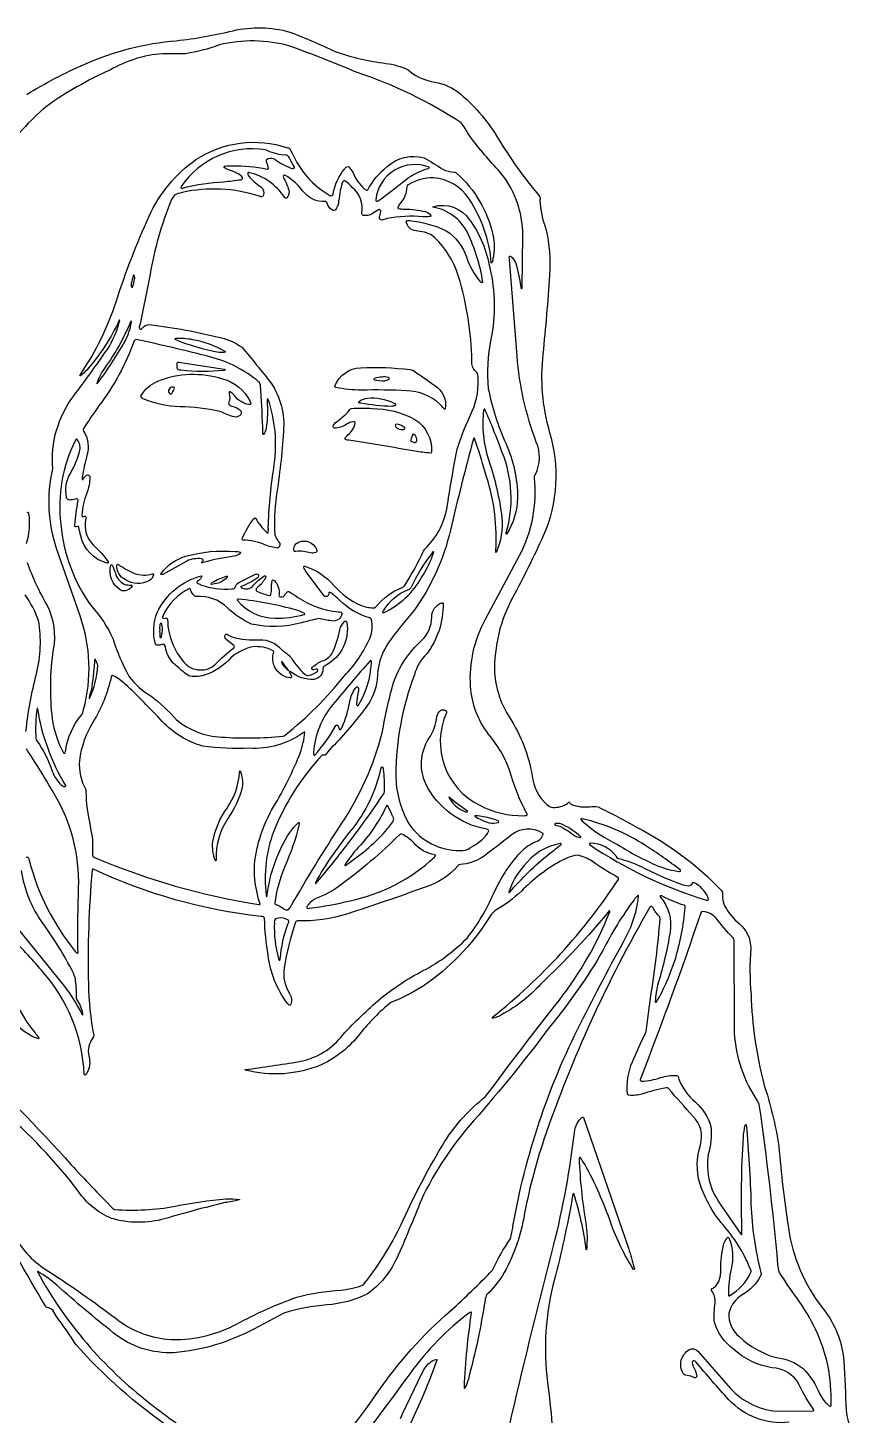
# Model space of a CAD drawing. Header units: metres. Extents: x 0.3 to 9.4, y 0 to 17.
# Drawn here: x 4.82 to 8.26, y 11.23 to 16.96 of the extents above; entities that cross this region are included whole.
import ezdxf

# ---------------------------------------------------------------- set-up
doc = ezdxf.new("R2010")
doc.units = ezdxf.units.M

msp = doc.modelspace()

# ---------------------------------------------------------------- linework, layer by layer
at = {"layer": 'Layer 1', "color": 0}
for points in [[(4.81176, 16.68914, -0.0373), (5.05135, 16.81415, -0.0852), (5.42954, 16.91132, 0.0321), (5.66414, 16.95265, -0.1264), (5.89884, 16.94703, -0.0214), (6.08576, 16.86635, 0.0516), (6.29637, 16.81762, -0.0761), (6.38753, 16.79114, 0.1227), (6.48303, 16.74277, -0.1212), (6.59331, 16.7003, -0.0847), (6.75734, 16.51166, 0.0375), (6.9298, 16.26937, -0.2476), (6.93288, 16.25214, 0.0883), (6.9577, 16.13317, -0.0686), (6.97292, 15.94138, -0.0068), (6.94494, 15.61575, 0.0983), (6.97145, 15.29496, -0.1785), (6.94639, 14.86373, -0.0177), (6.82056, 14.6102, 0.1301), (6.74518, 14.29888, 0.1273), (6.80775, 14.1121, -0.1011), (6.90045, 13.87255, 0.182), (6.96151, 13.75327, 0.1753), (6.98585, 13.74088, 0.141), (7.04621, 13.7571, 0.0471), (7.05207, 13.76369, -0.3618), (7.05288, 13.76378, -0.0988), (7.05477, 13.7619, 0.1123), (7.06291, 13.75386, 0.1218), (7.13913, 13.74407, -0.1065), (7.17284, 13.74312, -0.0166), (7.33531, 13.65881, -0.0813), (7.68325, 13.39808, -0.1309), (7.68703, 13.38891, 0.1274), (7.69752, 13.33166, 0.0911), (7.75705, 13.2599, -0.217), (7.80441, 13.15933, 0.0443), (7.8055, 12.96761, 0.0543), (7.8576, 12.59884, -0.0433), (7.91994, 12.34048, 0.016), (7.95962, 12.0051, 0.1302), (8.1017, 11.66987, -0.1328), (8.1861, 11.47833, -0.0212), (8.19681, 11.27247, 0.1525), (8.2566, 11.10018, 0.0851)], [(4.81357, 14.75384, 0.0477), (4.89561, 14.57663, -0.1593), (4.92118, 14.39455, 0.0684), (4.91698, 14.10735, 0.0926), (4.96385, 13.96735, 0.2272), (4.96735, 13.96515, 0.3164), (4.97026, 13.96723, 0.0687), (4.97272, 13.97849, -0.145), (5.03714, 14.12111, 0.0781), (5.04667, 14.1456, 0.1515), (5.03185, 14.53346), (4.93468, 14.8112, -0.1358), (4.91906, 15.14169), (4.91906, 15.14169, -0.1841), (5.00605, 15.4431, 0.0095), (5.14486, 15.63504, 0.0778), (5.19546, 15.75156, 0.1301), (5.19547, 15.75589, 0.2985), (5.19468, 15.75624, 0.2991), (5.19403, 15.75565, -0.0724), (5.05975, 15.54944, -0.0505), (5.03357, 15.52557, -0.2985), (5.03184, 15.52594, -0.2981), (5.03149, 15.52768, -0.0782), (5.03675, 15.53591, 0.069), (5.1805, 15.83128, -0.0271), (5.31696, 16.18567, -0.1318), (5.5107, 16.41975, -0.2306), (5.88925, 16.46845, -0.1871), (5.90088, 16.46211), (5.90796, 16.44851, 0.1659), (6.0647, 16.27185, 0.2849), (6.07324, 16.27067, 0.285), (6.0781, 16.2778, -0.1265), (6.12438, 16.38076, -0.0518), (6.13507, 16.38999, -0.3308), (6.1422, 16.38972, -0.0891), (6.15907, 16.36737, 0.1003), (6.20656, 16.29853, 0.0679), (6.21668, 16.29302, 0.2876), (6.2211, 16.29452, -0.0983), (6.30103, 16.39089, -0.2565), (6.45451, 16.42668, -0.0202), (6.53105, 16.37998, 0.1151), (6.57883, 16.36835, -0.107), (6.58865, 16.36271, -0.1592), (6.73778, 16.10905, -0.1079), (6.73846, 16.00874, -0.1237), (6.73279, 15.99241), (6.73236, 15.99201), (6.73184, 15.99228, 0.1282), (6.63959, 16.25742, 0.2345), (6.49262, 16.34465, 0.1297), (6.38823, 16.31541, 0.2308), (6.38256, 16.30724, -0.1808), (6.35476, 16.23875, 0.045), (6.34564, 16.22347, 0.3942), (6.34716, 16.21764, 0.0503), (6.37296, 16.2147, -0.0628), (6.45931, 16.20462, -0.15), (6.48041, 16.19024, -0.2336), (6.48125, 16.18626, -0.2326), (6.47805, 16.1839, -0.0365), (6.44954, 16.18335, 0.068), (6.30106, 16.17577), (6.27993, 16.16944, -0.5247), (6.26923, 16.18208), (6.27451, 16.20336, 0.2984), (6.27259, 16.21101, 0.2984), (6.26481, 16.2123, -0.0095), (6.23866, 16.19589, -0.2125), (6.20294, 16.18908, -0.3431), (6.19695, 16.19803, 0.2746), (6.15667, 16.30499, 0.0627), (6.12618, 16.33197, 0.369), (6.11505, 16.32266, 0.0406), (6.09968, 16.23818, -0.1053), (6.08815, 16.21255, -0.3991), (6.075, 16.21077, -0.1804), (6.0529, 16.24011, 0.2244), (6.04717, 16.2461, -0.259), (5.95158, 16.29099, 0.0947), (5.88086, 16.3543, 0.2995), (5.87496, 16.3553, 0.2995), (5.8717, 16.35027, 0.0947), (5.87564, 16.3387, -0.0785), (5.89579, 16.28613, -0.1903), (5.88645, 16.26129, -0.4782), (5.87657, 16.26459, 0.1919), (5.73257, 16.36565, 0.1314), (5.72727, 16.36566, 0.2764), (5.72512, 16.3625, 0.1622), (5.72798, 16.3528, 0.0923), (5.77828, 16.30853, -0.3383), (5.78944, 16.27002, -0.4239), (5.77336, 16.26834, 0.1338), (5.45348, 16.28379, 0.0419), (5.42286, 16.27294, 0.1357), (5.40748, 16.24803, 0.054), (5.32162, 15.94606, -0.0075), (5.27675, 15.72712, 0.15), (5.27725, 15.72102, 0.4402), (5.28381, 15.71927, 0.0314), (5.28941, 15.7235, -0.1984), (5.31941, 15.73758, -0.0309), (5.61631, 15.68278, -0.0903), (5.70115, 15.64381, -0.0094), (5.82125, 15.49589, -0.1715), (5.8725, 15.2949, -0.0229), (5.84296, 15.0267, 0.05), (5.83684, 14.86846, 0.0786), (5.85292, 14.84016, -0.5429), (5.84807, 14.8137, -0.0608), (5.7984, 14.82578, 0.1054), (5.70332, 14.84633, -0.3867), (5.70317, 14.85571, -0.0523), (5.74769, 14.93291), (5.75251, 14.93745, -0.3336), (5.75721, 14.93702, 0.0747), (5.80498, 14.87634, 0.5047), (5.80959, 14.87853, 0.0558), (5.81011, 14.89756, -0.033), (5.83231, 15.14186, 0.1151), (5.81455, 15.41438), (5.80935, 15.42836, 0.1576), (5.80781, 15.43009, 0.3644), (5.80672, 15.4299, 0.1605), (5.80486, 15.42287, -0.0551), (5.80143, 15.30909, -0.0795), (5.79025, 15.28351, -0.3726), (5.78859, 15.28327, -0.2067), (5.78703, 15.28558, -0.0089), (5.78717, 15.31406, 0.0091), (5.7771, 15.48661, 0.2157), (5.77005, 15.50151, 0.1112), (5.57307, 15.6028, 0.01), (5.26476, 15.67607, 0.3345), (5.25588, 15.67045, -0.0781), (5.10876, 15.4002, 0.013), (5.04594, 15.30734, 0.3149), (5.04648, 15.29727, -0.2173), (5.06004, 15.19424, 0.026), (5.04131, 15.10851, 0.0725), (5.04069, 15.09875, 0.2893), (5.04173, 15.09691, 0.2896), (5.04383, 15.09706, -0.082), (5.05802, 15.11461, -0.5638), (5.07254, 15.10812, -0.086), (5.05981, 15.04099, 0.0882), (5.03988, 14.95077), (5.04111, 14.94354, 0.3017), (5.04222, 14.94284, 0.0834), (5.04646, 14.94364), (5.05068, 14.94487, -0.5431), (5.05674, 14.94019, -0.042), (5.05505, 14.93012, 0.2646), (5.08804, 14.82546, -0.0486), (5.14874, 14.75714, -0.3104), (5.14841, 14.7527, -0.3103), (5.14415, 14.75142, -0.2884), (5.03533, 14.86398, -0.0172), (5.02697, 14.89962, 0.3403), (5.02257, 14.9031), (5.01593, 14.90133, -0.3638), (5.01028, 14.90309, -0.1173), (5.0097, 14.90836, -0.0182), (5.02387, 15.00959, 0.457), (5.01915, 15.01686, 0.0917), (5.01204, 15.01592, -0.0314), (4.99017, 15.01147, -0.3768), (4.97633, 15.02331, -0.1937), (4.9923, 15.12253, 0.0676), (5.0312, 15.21846, 0.2121), (5.01999, 15.26308, 0.2976), (5.01725, 15.26341, 0.1391), (5.01315, 15.25969, 0.1485), (4.95272, 14.91181, 0.1362), (5.07995, 14.57136, -0.0855), (5.16813, 14.43759, 0.0534), (5.23384, 14.28429, 0.1107), (5.32423, 14.20308, -0.0452), (5.43013, 14.10387, 0.1629), (5.61632, 14.0322, 0.0452), (5.87013, 14.03637, 0.0988), (5.88005, 14.04047, 0.0548), (6.1239, 14.28449, 0.0879), (6.23047, 14.44256, 0.1535), (6.23624, 14.51768, 0.2925), (6.22774, 14.52571, -0.1343), (6.1045, 14.59878, 0.026), (6.06802, 14.6287, 0.1401), (6.06283, 14.63062, 0.2869), (6.06041, 14.62854), (6.05828, 14.62083, -0.3187), (6.05021, 14.61283, -0.3187), (6.04, 14.6178), (5.96599, 14.71516, -0.0733), (5.95701, 14.73481), (5.95689, 14.73702, -0.3783), (5.95925, 14.73919), (5.96165, 14.73893, -0.1292), (6.08149, 14.65866, 0.1091), (6.19105, 14.57728, 0.0735), (6.2436, 14.56596, 0.152), (6.2526, 14.56884), (6.25629, 14.57242, -0.122), (6.36358, 14.65114, 0.151), (6.37294, 14.65797, 0.0235), (6.44386, 14.78276, -0.1402), (6.46407, 14.81618, 0.1591), (6.55105, 14.99327, -0.0119), (6.59087, 15.22307, -0.034), (6.6519, 15.37641, 0.1314), (6.67584, 15.53201, 0.1148), (6.66643, 15.54459, -0.2363), (6.65188, 15.58716, 0.0675), (6.59617, 15.93649, 0.1372), (6.48778, 16.10635, 0.0917), (6.42063, 16.12547, -0.3669), (6.38046, 16.16337, -0.3366), (6.38331, 16.16798, -0.1085), (6.39294, 16.16744, -0.0896), (6.54563, 16.12558, -0.1727), (6.62861, 16.01779, 0.1014), (6.68604, 15.91554, 0.2964), (6.69548, 15.91189), (6.69671, 15.91336, 0.0731), (6.63302, 16.11833, 0.2354), (6.49097, 16.22308, -0.2887), (6.49034, 16.22407, -0.289), (6.49096, 16.22506, -0.3234), (6.64216, 16.17115, -0.111), (6.72597, 15.97019, -0.1055), (6.73041, 15.67796, 0.0724), (6.71941, 15.47206, 0.0553), (6.79134, 15.2471, -0.1025), (6.84049, 15.02194, -0.1312), (6.79555, 14.87177, -0.283), (6.79455, 14.87133, -0.2824), (6.79371, 14.87203, -0.1252), (6.79366, 14.87666, 0.1658), (6.77724, 15.20898, 0.0179), (6.7045, 15.3876, 0.5141), (6.70189, 15.38748, 0.1241), (6.70009, 15.38279, 0.1114), (6.72166, 15.17535, -0.0464), (6.77581, 14.94038, -0.1213), (6.75204, 14.79517, -0.312), (6.75128, 14.79466, -0.3126), (6.75052, 14.79519, -0.0782), (6.75122, 14.81629, 0.0941), (6.70625, 15.12712, 0.0149), (6.66193, 15.26789, 0.4317), (6.66043, 15.26806, 0.137), (6.65813, 15.26467, 0.0093), (6.56283, 14.88783, -0.0999), (6.41017, 14.55268, 0.019), (6.30384, 14.41865, 0.1454), (6.2605, 14.27008, -0.1335), (6.21101, 14.15023, -0.0278), (6.06198, 13.97807), (6.04467, 13.95772), (6.04404, 13.95751), (6.03816, 13.95801), (6.03581, 13.95832, 0.151), (6.03061, 13.95533, 0.0924), (5.8322, 13.64255, 0.1192), (5.8011, 13.37776), (5.80227, 13.3733, 0.2802), (5.80307, 13.37282, 0.2802), (5.80386, 13.3733, 0.0926), (5.80572, 13.38072, -0.1112), (5.89889, 13.63799, -0.0484), (5.93424, 13.67825, -0.4324), (5.93756, 13.67792, -0.1642), (5.93811, 13.67353, -0.0507), (5.87682, 13.49417, 0.0707), (5.83726, 13.34367, 0.2943), (5.8398, 13.34015, 0.0398), (5.84676, 13.33807, -0.1177), (5.87563, 13.32034, 0.4142), (5.90084, 13.32714, -0.0177), (6.11187, 13.67159, 0.0815), (6.2809, 14.04985, -0.0258), (6.32739, 14.25581, -0.1275), (6.44485, 14.43272, 0.2012), (6.48572, 14.52873, -0.3257), (6.52788, 14.58778, -0.2319), (6.5317, 14.58692, -0.1903), (6.53301, 14.58313, -0.1652), (6.46386, 14.37517, 0.1416), (6.41413, 14.28938, 0.089), (6.33708, 13.87744, 0.1336), (6.39213, 13.67149, 0.2507), (6.60279, 13.56362, 0.2304), (6.64572, 13.57524, 0.11), (6.71619, 13.63314, 0.0946), (6.72109, 13.64461, 0.3051), (6.71917, 13.64877, 0.1029), (6.70766, 13.65227, -0.2301), (6.46293, 13.83456, -0.2614), (6.47364, 14.02585, 0.1105), (6.5071, 14.11696, -0.1858), (6.52194, 14.14239, -0.2422), (6.54271, 14.14241, -0.4021), (6.54639, 14.133, 0.4037), (6.68406, 13.75032, 0.1255), (6.86582, 13.70696, 0.0795), (6.87766, 13.70841, 0.4916), (6.87766, 13.71754, -0.0536), (6.80836, 13.89161, 0.0951), (6.71912, 14.04516, -0.144), (6.64583, 14.2416, -0.1396), (6.70764, 14.51949), (6.84813, 14.78273, 0.1491), (6.91037, 15.10377, -0.1995), (6.91388, 15.11813, 0.2208), (6.91763, 15.25206, -0.0709), (6.83848, 15.60639), (6.8086, 15.98948, -0.0202), (6.8062, 16.01515, -0.2925), (6.80743, 16.01934, -0.2926), (6.81175, 16.01999, -0.1458), (6.83182, 15.994, -0.0453), (6.85329, 15.89425, 0.0321), (6.85566, 15.88702, 0.5533), (6.85806, 15.88716, 0.1291), (6.85952, 15.89155), (6.86225, 16.10442, 0.1814), (6.76072, 16.37728, -0.0372), (6.63694, 16.52544, 0.044), (6.60711, 16.57114, 0.0682), (6.1767, 16.78004, 0.0126), (5.89861, 16.8889, 0.1289), (5.60693, 16.89387, -0.0542), (5.46788, 16.85755), (5.37212, 16.85733, 0.1117), (5.15621, 16.79007, 0.0505), (4.89302, 16.63959, 0.0816), (4.71293, 16.43446, 0.0173)], [(4.81399, 14.96122, -0.4013), (4.81737, 14.96124, -0.1207), (4.81926, 14.95654, -0.1139), (4.80887, 14.83043, 0.1986)], [(4.8084, 14.05466, -0.0395), (4.8519, 14.29413, 0.1015), (4.8606, 14.51426, 0.0678), (4.80468, 14.61966, -0.2525)], [(4.80865, 13.53384, -0.4495), (4.81752, 13.53408, -0.0756), (4.82167, 13.5227, 0.1073), (5.01194, 13.14627, 0.0545), (5.01968, 13.13828, 0.5376), (5.02355, 13.14025, 0.0363), (5.02224, 13.16864, -0.0087), (5.02577, 13.40814, 0.146), (4.92351, 13.80062, 0.0109), (4.81077, 13.98305, -0.081)], [(4.7595, 11.97159, 0.1331), (4.90288, 11.82248, -0.0211), (5.18053, 11.62757, 0.1399), (5.39124, 11.54247, 0.1384), (5.67864, 11.60501, -0.0389), (5.92749, 11.71617, -0.0527), (6.10948, 11.74524, 0.0502), (6.19583, 11.76415, 0.1587), (6.20953, 11.77545, 0.0566), (6.36732, 12.03437, -0.0301), (6.53872, 12.35933, -0.0858), (6.70828, 12.54586, -0.0063), (7.01183, 12.94366, 0.0712), (7.2213, 13.30916, 0.1949), (7.22111, 13.3133, 0.4655), (7.21843, 13.31316, -0.0328), (6.93704, 13.01167, -0.0918), (6.76084, 12.8772, -0.0265), (6.73983, 12.86959, -0.3861), (6.73609, 12.87029, -0.3861), (6.73643, 12.87406, 0.0812), (7.25689, 13.44393, 0.272), (7.25682, 13.45058, 0.1135), (7.2525, 13.45341, -0.0363), (7.14871, 13.51897, 0.093), (7.08643, 13.54395, 0.0771), (7.01477, 13.51782, 0.0669), (6.85635, 13.39551, -0.0624), (6.74663, 13.31426, 0.0766), (6.72195, 13.28341, -0.1016), (6.44955, 13.00209, -0.0448), (6.31581, 12.93428, 0.0545), (6.18845, 12.80485, -0.1174), (6.02828, 12.67674, -0.1638), (5.71496, 12.65519, -0.2824), (5.71424, 12.65635, -0.2827), (5.71496, 12.65752, 0.0102), (5.93734, 12.69055, 0.1881), (6.11909, 12.8024, -0.0316), (6.27209, 12.94944, -0.0497), (6.4495, 13.06635, 0.0791), (6.63276, 13.20213, 0.0602), (6.74128, 13.38445, -0.09), (6.86193, 13.56483, -0.1041), (6.92351, 13.6028, 0.1938), (6.94601, 13.63034, 0.2484), (6.94374, 13.6352, 0.3186), (6.8133, 13.62623, -0.0134), (6.69364, 13.53476, -0.1245), (6.60394, 13.5057, 0.1882), (6.59517, 13.50095, -0.1408), (6.45417, 13.41008, -0.0088), (6.13837, 13.3015, -0.083), (5.93043, 13.2721, 0.3153), (5.92124, 13.2631, 0.0418), (5.87614, 13.07763, 0.1915), (5.89822, 12.97204, -0.2363), (5.90286, 12.92728, -0.1256), (5.90005, 12.92359, -0.2693), (5.89647, 12.92382, -0.0786), (5.88894, 12.93117, -0.1278), (5.80896, 13.13033, -0.0316), (5.79447, 13.2822, 0.2673), (5.79024, 13.28863, 0.0901), (5.7787, 13.29039, -0.0815), (5.08795, 13.48557, 0.2238), (5.08362, 13.48538, 0.2111), (5.08175, 13.48171, 0.0267), (5.06618, 13.01068, 0.0414), (5.08839, 12.79813, -0.2303), (5.08516, 12.78801, 0.2338), (5.06834, 12.71369, -0.2027), (5.05884, 12.6399, -0.1124), (5.05402, 12.63535, -0.4684), (5.04888, 12.63743, 0.1742), (4.87286, 13.0681, 0.016), (4.74128, 13.21052, 0.0592)], [(4.78218, 13.23151), (4.96409, 13.0061, -0.0423), (5.04039, 12.88469, 0.5188), (5.04291, 12.88482, 0.1792), (5.04384, 12.88903, 0.082), (5.01904, 12.94855, -0.1365), (5.01682, 12.95807, 0.0404), (5.01246, 13.03451, 0.0271), (5.00313, 13.05849, 0.0399), (4.87712, 13.26463, -0.1227), (4.79006, 13.47997, -0.2576)], [(5.97955, 10.98106, 0.0467), (6.2607, 11.32161, -0.0638), (6.5639, 11.66114, 0.0178), (6.73663, 11.82745, -0.0483), (6.8106, 11.95742, 0.0371), (6.82122, 12.00992, -0.0746), (7.10073, 12.84794, -0.0098), (7.28975, 13.2072, 0.0923), (7.34042, 13.37199), (7.34002, 13.37628, 0.439), (7.33709, 13.37654, 0.0733), (7.32164, 13.35974, 0.043), (7.19286, 13.14947, -0.0428), (6.97621, 12.83835, -0.0213), (6.65875, 12.44565, 0.0703), (6.44254, 12.11998, -0.0142), (6.33977, 11.8755, -0.1326), (6.21966, 11.73028, -0.0986), (6.05216, 11.68438, 0.0533), (5.87478, 11.65085), (5.75012, 11.58478, -0.1028), (5.41998, 11.48685, -0.1829), (5.17072, 11.56827, -0.016), (4.93667, 11.76509, 0.0521), (4.85707, 11.82238, 0.5576), (4.8556, 11.82091, 0.1031), (5.31957, 11.27869, 0.0171), (5.55011, 11.11057, -0.4933)], [(7.96272, 11.19904, -0.2366), (7.7142, 11.29195, -0.0106), (7.57707, 11.4491, 0.092), (7.5708, 11.45387, 0.5128), (7.56285, 11.44961, 0.1659), (7.5665, 11.43064, -0.0451), (7.58033, 11.39739, -0.2286), (7.5777, 11.38484, -0.2541), (7.57337, 11.38326, -0.0705), (7.56393, 11.38698, 0.0328), (7.53299, 11.39441, -0.1936), (7.52497, 11.40038, -0.4165), (7.55072, 11.49979, -0.3819), (7.58521, 11.49255), (7.71015, 11.34983, 0.1939), (7.91013, 11.24443), (8.06042, 11.24637, 0.3019), (8.06423, 11.2474, 0.3018), (8.06475, 11.25131, -0.044), (8.00456, 11.35357, 0.2757), (7.89085, 11.42475, -0.1458), (7.7327, 11.50201, -0.1612), (7.65377, 11.6126, -0.0655), (7.65757, 11.6938, 0.1475), (7.64229, 11.74404, -0.2062), (7.64168, 11.7487, -0.119), (7.65587, 11.75807, 0.2071), (7.67981, 11.82793, -0.0622), (7.69306, 11.93822, -0.0641), (7.70563, 11.9607, -0.2876), (7.71094, 11.96295, -0.2875), (7.71527, 11.95915, -0.1495), (7.7229, 11.83245, 0.0455), (7.71147, 11.72864), (7.71215, 11.72341, 0.4253), (7.71635, 11.72216, 0.1538), (7.8051, 11.82035, 0.1422), (7.8053, 11.82598, 0.0878), (7.69802, 12.00473, -0.0982), (7.59341, 12.18727, -0.1479), (7.59576, 12.3451, 0.2797), (7.56514, 12.465, -0.0087), (7.46494, 12.57783, 0.2721), (7.45389, 12.58193, 0.0415), (7.35442, 12.55532, -0.0772), (7.30005, 12.55118, -0.3142), (7.29493, 12.55607, -0.1268), (7.31519, 12.68969, -0.0162), (7.37191, 12.81434), (7.38949, 12.95329, 0.0226), (7.42937, 13.28229, 0.1859), (7.42713, 13.28978, -0.0807), (7.40039, 13.32602, 0.0815), (7.39516, 13.33158, 0.4601), (7.38698, 13.32845, 0.0484), (6.9493, 12.36891, 0.0369), (6.86583, 12.04347, -0.0873), (6.77686, 11.80395, -0.0531), (6.71352, 11.72752, 0.0948), (6.70573, 11.70336, -0.0264), (6.63701, 11.3778, -0.0254), (6.62259, 11.33863), (6.62201, 11.3383), (6.62142, 11.33864, -0.1075), (6.6206, 11.34552, -0.0273), (6.65055, 11.65302, 0.436), (6.64813, 11.65491, 0.1367), (6.63944, 11.65092, 0.0719), (6.39903, 11.40558, -0.0084), (6.12238, 11.03778, -0.0876)], [(4.72869, 13.21623, 0.2128), (4.84575, 12.80958, -0.0119), (4.86147, 12.78877, -0.4049), (4.86093, 12.78565, -0.1823), (4.85692, 12.78549, -0.2061), (4.7342, 12.89572, -0.0834)], [(4.55358, 12.71318, -0.0238), (4.99534, 12.26403, 0.0084), (5.16683, 12.08358, 0.1267), (5.17583, 12.07918, 0.0673), (5.4247, 12.09271, -0.0293), (5.63546, 12.12304, -0.0411), (5.68987, 12.12046, -0.3081), (5.69043, 12.11965, -0.3077), (5.68988, 12.11885, -0.0251), (5.63068, 12.10732, 0.0124), (5.38163, 12.04059, -0.1406), (5.16151, 12.04222, -0.1443), (5.02512, 12.15358, 0.056), (4.70204, 12.4946, -0.0648)], [(6.68204, 10.79828, 0.0473), (6.81699, 11.22936, -0.0063), (6.98907, 11.92866, 0.0322), (7.07695, 12.40735, -0.1695), (7.10582, 12.45887), (7.10975, 12.46099, -0.2754), (7.11215, 12.45918), (7.29886, 11.91894, -0.0109), (7.32298, 11.83563, -0.18), (7.32219, 11.83131, -0.486), (7.31962, 11.8311, -0.0565), (7.22517, 12.02436, 0.0422), (7.11912, 12.26378, 0.0327), (7.09852, 12.29369, 0.4588), (7.09568, 12.2936, 0.1323), (7.09465, 12.28946, 0.0316), (7.12228, 12.02421, -0.068), (7.12509, 11.91228), (7.12479, 11.91203), (7.12449, 11.91228, 0.0416), (7.07283, 12.14529, 0.5632), (7.07088, 12.14516, 0.1151), (7.06656, 12.1291, -0.02), (6.99168, 11.78468, 0.096), (6.96431, 11.36336, -0.0263), (6.99098, 11.02335, 0.1411)], [(5.40549, 11.17529, -0.0607), (5.01443, 11.52132, 0.0226), (4.934, 11.63634), (4.91896, 11.66226, 0.1756), (4.89568, 11.67317, -0.1963), (4.8881, 11.68225, -0.0155), (4.66087, 12.08636, -0.0515)], [(6.35584, 11.21515, -0.006), (6.45282, 11.41599, -0.1694), (6.49687, 11.45749), (6.50417, 11.4593, -0.4105), (6.50673, 11.45659, -0.1245), (5.80367, 10.40019, -0.0396)], [(4.51468, 11.23381, 0.0737), (4.85986, 10.97332)]]:
    msp.add_lwpolyline(points, format="xyb", dxfattribs=at)
for points in [[(5.79829, 16.45991, 0.2912), (5.45019, 16.30828, 0.1331), (5.4491, 16.30313, 0.4033), (5.45115, 16.30088, 0.0689), (5.45956, 16.30295, -0.0469), (5.62583, 16.3284, 0.0139), (5.69661, 16.33667, 0.1466), (5.70206, 16.33899, 0.2395), (5.70327, 16.34321, 0.1858), (5.69181, 16.35654, 0.0467), (5.63574, 16.38132, -0.1154), (5.62817, 16.38716, -0.4183), (5.62885, 16.39229), (5.6311, 16.39307, -0.0423), (5.65942, 16.39389, -0.0593), (5.80484, 16.38002, 0.3512), (5.81017, 16.38262, 0.1315), (5.80282, 16.4096, -0.4339), (5.80959, 16.4242, -0.2517), (5.83663, 16.42125, 0.0575), (5.90337, 16.38406, 0.1598), (5.91717, 16.38459, 0.424), (5.91822, 16.38905), (5.91597, 16.39204, -0.0213), (5.89359, 16.43304, 0.3248), (5.87455, 16.43799, -0.0817), (5.79829, 16.45991)], [(6.25465, 16.25399), (6.25505, 16.24866, 0.4366), (6.26391, 16.24889, 0.008), (6.39213, 16.3468, -0.0694), (6.47027, 16.38289), (6.4748, 16.38529, 0.5015), (6.47497, 16.38773, 0.4994), (6.25465, 16.25399)], [(5.25734, 15.9255, 0.1806), (5.25582, 15.94069, 0.3014), (5.25373, 15.94204, 0.3015), (5.25168, 15.94065, -0.018), (5.24312, 15.90726, 0.1932), (5.24503, 15.8937, 0.4404), (5.24858, 15.89251, 0.0685), (5.25734, 15.9255)], [(5.24442, 15.74694, 0.1214), (5.2436, 15.75113, 0.2867), (5.24279, 15.75173, 0.2862), (5.24191, 15.75126, -0.0564), (5.13375, 15.55823, 0.0663), (5.10085, 15.49394, 0.3159), (5.10142, 15.49318, 0.3165), (5.10234, 15.49345, 0.0376), (5.21779, 15.66878, 0.0709), (5.24442, 15.74694)], [(5.42791, 15.67946), (5.4235, 15.67861, 0.2798), (5.42307, 15.67782, 0.2804), (5.42357, 15.67708, 0.0577), (5.60677, 15.62381, 0.0522), (5.6276, 15.62325), (5.63221, 15.62442, 0.5252), (5.6324, 15.62687, 0.0758), (5.49666, 15.67513, 0.0631), (5.42791, 15.67946)], [(5.62807, 15.54826, -0.0556), (5.44893, 15.54894, -0.1015), (5.43713, 15.55174, -0.2546), (5.43312, 15.55937, -0.0175), (5.43326, 15.5761, -0.1803), (5.43528, 15.58107, -0.1883), (5.44054, 15.58231), (5.59222, 15.55942), (5.62799, 15.55378), (5.62993, 15.55272, -0.3883), (5.63001, 15.54939), (5.62807, 15.54826)], [(6.51959, 15.40899, 0.177), (6.38246, 15.46383, 0.0197), (6.19574, 15.46641, -0.0521), (6.08855, 15.47764, -0.1771), (6.08521, 15.4803, -0.1991), (6.08524, 15.48457, -0.2959), (6.19089, 15.55889, -0.0436), (6.39697, 15.55121, -0.1297), (6.40672, 15.54883, -0.012), (6.49769, 15.48593, -0.3055), (6.54155, 15.38868, -0.34), (6.53968, 15.38784, -0.1295), (6.53532, 15.39016, 0.0207), (6.51959, 15.40899)], [(5.61154, 15.37851, 0.0438), (5.44391, 15.39811, -0.0944), (5.29627, 15.4295, -0.4437), (5.2845, 15.4446, -0.1559), (5.35272, 15.5035, -0.1749), (5.62116, 15.5136, -0.2188), (5.73518, 15.41961, -0.1367), (5.73744, 15.41038, -0.4074), (5.7299, 15.40696, -0.1992), (5.67173, 15.44289, 0.0829), (5.65283, 15.45884, 0.4856), (5.64796, 15.45674, 0.0822), (5.64781, 15.45184), (5.64937, 15.44282, -0.209), (5.64707, 15.41772, 0.2187), (5.64635, 15.41038, 0.1815), (5.6597, 15.39985, -0.0994), (5.69218, 15.38523, -0.3504), (5.6971, 15.3663, -0.2655), (5.66901, 15.35557, -0.0419), (5.61154, 15.37851)], [(6.2916, 15.50509, 0.1207), (6.30808, 15.51197, 0.2973), (6.31015, 15.51592, 0.2972), (6.30737, 15.51941, 0.1102), (6.25119, 15.51595, 0.1411), (6.24702, 15.5129, 0.5437), (6.24864, 15.50911, 0.0615), (6.2916, 15.50509)], [(5.4015, 15.45199, 0.435), (5.41169, 15.45306, 0.0186), (5.42155, 15.47167, 0.2318), (5.42128, 15.47697, 0.2307), (5.41653, 15.47898, 0.3103), (5.39975, 15.47064, 0.3103), (5.4015, 15.45199)], [(6.32876, 15.41314, -0.1466), (6.33636, 15.40765, -0.4427), (6.3332, 15.40217, -0.093), (6.32013, 15.3994, -0.0408), (6.19224, 15.41243, -0.0747), (6.18444, 15.41422, -0.4171), (6.18407, 15.41764, -0.1041), (6.18849, 15.42229, -0.0981), (6.21946, 15.43375, -0.134), (6.32876, 15.41314)], [(6.14343, 15.25937, -0.0714), (6.13157, 15.26096, -0.4934), (6.12804, 15.26866, -0.0513), (6.13841, 15.28107, 0.1839), (6.16917, 15.33015, 0.4948), (6.1609, 15.33581, 0.0982), (6.13375, 15.3256, -0.1455), (6.08356, 15.30954, -0.4712), (6.07799, 15.31695, -0.1295), (6.08743, 15.33237, 0.0356), (6.14003, 15.3764), (6.14658, 15.38709, -0.1931), (6.15375, 15.39099, -0.032), (6.23895, 15.39066, -0.1231), (6.41583, 15.34579, -0.2651), (6.48498, 15.21171, -0.175), (6.48378, 15.20771, -0.2078), (6.48001, 15.20632, -0.0165), (6.41595, 15.21355, 0.0087), (6.14343, 15.25937)], [(6.36859, 15.30394), (6.37428, 15.30665, 0.4309), (6.37342, 15.31151, 0.0425), (6.36654, 15.31595, 0.1357), (6.34073, 15.32554, 0.2587), (6.33514, 15.32255, 0.2545), (6.33591, 15.31603, 0.3021), (6.36859, 15.30394)], [(6.41678, 15.27996, 0.2816), (6.40834, 15.28363, 0.2037), (6.40557, 15.28097, 0.0191), (6.39864, 15.26087, 0.192), (6.399, 15.25675, 0.0896), (6.41624, 15.25032, 0.4461), (6.4229, 15.25434), (6.42328, 15.25805, 0.2157), (6.41678, 15.27996)], [(5.67373, 14.79924, -0.0618), (5.69433, 14.79723, -0.281), (5.69611, 14.79378, -0.2808), (5.69387, 14.79062, -0.0952), (5.66908, 14.78006, 0.033), (5.54122, 14.75393, -0.0934), (5.53578, 14.75247, -0.4447), (5.53459, 14.75393, -0.1508), (5.54012, 14.76239, 0.359), (5.54021, 14.76558, 0.2117), (5.53378, 14.76919, 0.1371), (5.47267, 14.75992), (5.37347, 14.70462, -0.1421), (5.36811, 14.70378, -0.4634), (5.36673, 14.70848, -0.1624), (5.46763, 14.77967, -0.0911), (5.67373, 14.79924)], [(5.92338, 14.83047, -0.527), (6.01056, 14.80439, -0.3468), (6.00636, 14.79516, -0.1474), (5.98504, 14.79321, 0.1077), (5.92411, 14.79944), (5.92072, 14.79873, -0.4829), (5.91496, 14.80435, -0.1492), (5.92338, 14.83047)], [(5.19972, 14.63938, -0.3314), (5.15968, 14.74355, -0.2695), (5.16253, 14.74456, -0.2696), (5.16481, 14.74258, -0.0313), (5.17784, 14.71095, 0.2194), (5.2143, 14.66396, 0.0678), (5.24437, 14.6601, -0.447), (5.24711, 14.65681, -0.3878), (5.19972, 14.63938)], [(5.21906, 14.68337, -0.3079), (5.18426, 14.74348, -0.5602), (5.19277, 14.74458, 0.0555), (5.25704, 14.70854, 0.1632), (5.33085, 14.70739, -0.2092), (5.33498, 14.70662, -0.279), (5.33598, 14.7028, -0.1776), (5.31894, 14.67903, -0.2793), (5.21906, 14.68337)], [(6.39888, 14.64884, -0.1131), (6.39171, 14.64231, 0.1633), (6.28487, 14.55408), (6.28236, 14.54889, 0.5049), (6.28485, 14.54557), (6.28826, 14.54651, 0.1514), (6.44356, 14.69168, 0.069), (6.4937, 14.79632, 0.3003), (6.49263, 14.79826, 0.3003), (6.49043, 14.79803, 0.0598), (6.39888, 14.64884)], [(5.741, 14.49943, -0.092), (5.64029, 14.56749, 0.2171), (5.51202, 14.61313, -0.1395), (5.50571, 14.61525, -0.1369), (5.48839, 14.64227, 0.1178), (5.48619, 14.64642, 0.2986), (5.48427, 14.64694, 0.1685), (5.37497, 14.53506, 0.1167), (5.37254, 14.52612, 0.4104), (5.37691, 14.52265), (5.38426, 14.524, -0.1068), (5.38915, 14.52439, -0.2818), (5.39383, 14.51794, 0.1797), (5.46243, 14.3403, 0.4224), (5.59235, 14.33354, -0.0442), (5.66597, 14.40008, 0.2914), (5.67038, 14.4061, 0.2915), (5.66679, 14.41265), (5.63641, 14.43608, -0.4231), (5.63268, 14.45631), (5.63411, 14.45775, -0.2448), (5.63859, 14.45747, 0.0394), (5.65965, 14.44635, 0.076), (5.77436, 14.43389, -0.2361), (5.86409, 14.39463, 0.1343), (5.87133, 14.38795, -0.1051), (5.90732, 14.35662, 0.0776), (5.96087, 14.29199, 0.1836), (5.97539, 14.28652, 0.1602), (6.01471, 14.30606, 0.3313), (6.01418, 14.31182, 0.3313), (6.00851, 14.31296), (6.0002, 14.31099, -0.0804), (5.99458, 14.31042, -0.2147), (5.99053, 14.31328, -0.3071), (5.99228, 14.32146, -0.0691), (6.03273, 14.34697, 0.1602), (6.07275, 14.37566, 0.0649), (6.10565, 14.47599, -0.1455), (6.12621, 14.51137, -0.5263), (6.134, 14.50696, -0.3251), (6.04854, 14.32942, 0.0983), (6.03861, 14.32269, 0.1442), (6.03545, 14.31262, -0.3647), (5.99956, 14.27037, -0.1877), (5.9021, 14.30227, 0.2047), (5.89792, 14.30329, 0.4725), (5.89697, 14.30051, -0.0308), (5.90477, 14.28579, -0.2741), (5.90543, 14.27995, -0.274), (5.90063, 14.27656, -0.4452), (5.83031, 14.375, 0.0369), (5.83246, 14.3845, 0.2576), (5.82906, 14.38923, 0.1406), (5.74565, 14.40548, 0.1478), (5.645, 14.34919, -0.1374), (5.53494, 14.28492, -0.0992), (5.48203, 14.2847, -0.0391), (5.43437, 14.32292, -0.2019), (5.38458, 14.40601, 0.2326), (5.37929, 14.41484, 0.1881), (5.37084, 14.41502, -0.0904), (5.35111, 14.41163, -0.348), (5.34427, 14.41698, -0.1707), (5.35091, 14.54776, -0.2193), (5.53396, 14.6987), (5.53521, 14.69772, -0.2204), (5.51896, 14.67799, 0.3879), (5.51519, 14.67148), (5.51645, 14.67003, 0.0694), (5.53007, 14.6621, 0.1148), (5.6588, 14.64519, 0.0986), (5.66871, 14.64608, 0.2317), (5.6735, 14.65153, -0.1775), (5.68789, 14.67133), (5.75752, 14.70587, -0.3035), (5.76623, 14.70624, -0.3035), (5.7699, 14.69833, -0.1315), (5.76404, 14.68969, -0.0661), (5.7007, 14.65603, 0.1028), (5.69719, 14.65408, 0.3816), (5.69711, 14.6517), (5.70041, 14.649, 0.3642), (5.74942, 14.65981, -0.071), (5.79208, 14.69792, -0.1671), (5.79751, 14.69879), (5.79899, 14.69769, -0.2277), (5.79916, 14.6932, -0.1123), (5.76945, 14.65473, 0.0662), (5.75993, 14.64571, 0.4374), (5.76564, 14.63347, 0.0284), (5.8144, 14.61706, 0.3007), (5.81863, 14.61847, 0.1147), (5.82331, 14.63873, -0.0579), (5.82602, 14.67911, -0.5515), (5.8352, 14.67936, -0.2148), (5.85451, 14.62131, 0.3023), (5.85516, 14.61422, 0.3023), (5.86196, 14.61209, 0.3171), (5.87967, 14.6211, -0.017), (5.88653, 14.63134, -0.3925), (5.8972, 14.6328, 0.0134), (5.93219, 14.60985, 0.1197), (6.09961, 14.54937, -0.0771), (6.11145, 14.54843, -0.3596), (6.11509, 14.54298, -0.4274), (6.07122, 14.5126, -0.0074), (6.0186, 14.52172, 0.0064), (5.9468, 14.5048, -0.1239), (5.741, 14.49943)], [(5.57929, 14.6722, -0.0456), (5.63671, 14.69778, -0.491), (5.64085, 14.69598, -0.1276), (5.63916, 14.69158, -0.1748), (5.588, 14.66534), (5.57626, 14.66228, -0.5501), (5.57474, 14.66667, -0.0958), (5.57929, 14.6722)], [(5.68194, 14.59766, 0.2233), (5.83679, 14.52339, 0.0707), (5.95797, 14.5383, 0.3308), (5.96054, 14.54122, 0.331), (5.95848, 14.54453, 0.0301), (5.92767, 14.55646, 0.0458), (5.68627, 14.60242, 0.3073), (5.68249, 14.60151, 0.3072), (5.68194, 14.59766)], [(5.37018, 14.49698), (5.36809, 14.50121, 0.2704), (5.36403, 14.50113, 0.2704), (5.3621, 14.49756, 0.0528), (5.36099, 14.476, 0.0102), (5.36133, 14.44848, 0.2016), (5.36319, 14.44405, 0.3055), (5.36667, 14.444, 0.176), (5.36901, 14.44846, 0.0202), (5.37255, 14.47129, 0.0906), (5.37018, 14.49698)], [(5.10553, 14.32767, 0.0875), (5.09617, 14.35051, 0.1205), (5.0939, 14.35357, 0.5), (5.0928, 14.3533, 0.0792), (5.09136, 14.34151, -0.0131), (5.07856, 14.22683, 0.0133), (5.06899, 14.19641, 0.1666), (5.06953, 14.19242, 0.2716), (5.07042, 14.19181, 0.2716), (5.07139, 14.1923, 0.0913), (5.10553, 14.32767)], [(5.86775, 14.3435, 0.2742), (5.86627, 14.34417, 0.2739), (5.86497, 14.34319, 0.1679), (5.86756, 14.33476, 0.0443), (5.89323, 14.3062), (5.89377, 14.30617), (5.89401, 14.30665, 0.1495), (5.89273, 14.30988, -0.0408), (5.87285, 14.33615, 0.0384), (5.86775, 14.3435)], [(6.18437, 14.16629, 0.1168), (6.2364, 14.33654), (6.23616, 14.3438, 0.1586), (6.23478, 14.34782, 0.4133), (6.23156, 14.34773, 0.0098), (6.07484, 14.16475, 0.1528), (5.9971, 13.96902, 0.0638), (5.9978, 13.95905, 0.5401), (6.00225, 13.95711, 0.0529), (6.08918, 14.07985, -0.5558), (6.09725, 14.07975, -0.0436), (6.10007, 14.07335, -0.0637), (6.10225, 14.06695, 0.5497), (6.10752, 14.06355, 0.1575), (6.11408, 14.07055, 0.0674), (6.14659, 14.17922, -0.1063), (6.17109, 14.235), (6.17621, 14.24022), (6.17816, 14.24011, -0.2731), (6.18096, 14.23761, -0.1299), (6.18173, 14.21733, 0.0349), (6.17392, 14.17088, 0.1521), (6.17599, 14.16374, 0.4005), (6.18083, 14.16202, 0.1374), (6.18437, 14.16629)], [(5.73124, 13.98605, -0.048), (5.53961, 13.99463, -0.1407), (5.37156, 14.0972, 0.0135), (5.21907, 14.251, 0.0546), (5.16931, 14.28579, 0.3145), (5.16208, 14.28445, 0.1164), (5.15985, 14.27863, -0.083), (5.08729, 14.09761, 0.1062), (5.02908, 13.9349, 0.1415), (5.05515, 13.81525, -0.0512), (5.05663, 13.77209, 0.0189), (5.08077, 13.62853, -0.0517), (5.08273, 13.54747, 0.36), (5.09109, 13.53488, 0.0613), (5.77131, 13.33951, 0.212), (5.77504, 13.34042), (5.77575, 13.34189, -0.0883), (5.75317, 13.50392, -0.1117), (5.83177, 13.74338, 0.0404), (5.94277, 13.96846, 0.0618), (5.9609, 14.05173, 0.4443), (5.95829, 14.05279, 0.0874), (5.95378, 14.05016, -0.1766), (5.73124, 13.98605)], [(4.84934, 14.02565, 0.1141), (4.85385, 14.01606, -0.0743), (4.91694, 13.89154, 0.1467), (4.95993, 13.8302, 0.146), (4.9695, 13.82802, 0.445), (4.97258, 13.83229, -0.0977), (4.85738, 14.14737, 0.047), (4.85572, 14.15141), (4.85515, 14.15175), (4.85456, 14.15141, 0.0506), (4.84934, 14.02565)], [(5.70202, 13.82468, -0.0895), (5.64304, 13.69556, 0.1583), (5.59413, 13.52613, -0.1268), (5.59327, 13.52149, -0.2839), (5.5924, 13.52084, -0.2842), (5.59142, 13.52133, -0.1191), (5.58046, 13.5997, -0.1094), (5.63937, 13.73852, 0.1412), (5.69085, 13.88568, -0.1036), (5.69233, 13.89257, -0.5601), (5.69356, 13.89257, -0.1329), (5.70202, 13.82468)], [(6.2888, 13.80078, 0.1484), (6.29049, 13.81039, 0.0453), (6.28596, 13.90026, 0.1357), (6.28129, 13.90825, 0.5128), (6.27521, 13.90473, -0.1179), (6.15271, 13.64749, 0.0395), (6.01341, 13.44683, 0.0396), (6.00478, 13.42769, 0.1471), (6.0049, 13.42572, 0.5625), (6.00556, 13.42559, 0.0148), (6.13134, 13.5814, 0.021), (6.2888, 13.80078)], [(6.55704, 13.78115, 0.1565), (6.61685, 13.7269, 0.0739), (6.62871, 13.72304, 0.1535), (6.63307, 13.72357, 0.5457), (6.6333, 13.72587, -0.0438), (6.55829, 13.78378, 0.4386), (6.55708, 13.7834, 0.2157), (6.55704, 13.78115)], [(6.29563, 13.74207, -0.0774), (6.18194, 13.57592, 0.0448), (6.12613, 13.50189, 0.2754), (6.12629, 13.50087, 0.2752), (6.12727, 13.50052, 0.0617), (6.29385, 13.64281, 0.0467), (6.32809, 13.68809, 0.2024), (6.32318, 13.70574, 0.0266), (6.30481, 13.74503), (6.3022, 13.74865, 0.4052), (6.29986, 13.74868, 0.1167), (6.29563, 13.74207)], [(6.68914, 13.6914, 0.2102), (6.76059, 13.67879, 0.2683), (6.76256, 13.68205, 0.2683), (6.76071, 13.68538, 0.039), (6.73187, 13.69495, 0.0473), (6.66771, 13.70716, 0.194), (6.66369, 13.70594, 0.5153), (6.66357, 13.70373, 0.0196), (6.68914, 13.6914)], [(7.0194, 13.67388, 0.1198), (6.99859, 13.67434), (6.99372, 13.6726, 0.5108), (6.99585, 13.66854), (7.01482, 13.66322, -0.0515), (7.07706, 13.62443, 0.1149), (7.09786, 13.617, 0.1635), (7.10177, 13.618, 0.4538), (7.10195, 13.62044, 0.0478), (7.09165, 13.62791, 0.0729), (7.0194, 13.67388)], [(7.25402, 13.58759, 0.0384), (7.42162, 13.49908, 0.0698), (7.50976, 13.47694, 0.3116), (7.51358, 13.47813, 0.3116), (7.51382, 13.48213, 0.0221), (7.36908, 13.58352, 0.0884), (7.10798, 13.69432), (7.10333, 13.69472, 0.4247), (7.10244, 13.6926, 0.1084), (7.1079, 13.68509, 0.0713), (7.25402, 13.58759)], [(6.00383, 13.36308, 0.1324), (5.96999, 13.33227, 0.1188), (5.96886, 13.32729, 0.2852), (5.97129, 13.32452, 0.1205), (5.98093, 13.32453, 0.0281), (6.14797, 13.35524, 0.1342), (6.49699, 13.53515), (6.50146, 13.54078, 0.4169), (6.49891, 13.54508, -0.1796), (6.41135, 13.59502, 0.089), (6.36136, 13.63092, 0.2296), (6.35309, 13.62944, -0.0385), (6.10467, 13.41713, -0.0645), (6.00383, 13.36308)], [(7.01645, 13.59204, 0.1884), (6.86627, 13.49937, 0.1047), (6.80401, 13.3911, 0.3078), (6.80479, 13.38956, 0.3081), (6.8065, 13.38972, -0.0432), (6.97069, 13.54914, 0.0102), (7.02055, 13.58853, 0.3962), (7.02055, 13.59097, 0.1504), (7.01645, 13.59204)], [(7.13777, 13.58794, 0.0748), (7.62147, 13.35752, 0.1387), (7.62672, 13.35741, 0.2663), (7.6289, 13.36056, 0.1362), (7.62703, 13.37033, 0.1768), (7.57025, 13.42988, 0.2721), (7.56298, 13.42893, -0.2206), (7.54594, 13.41576, -0.0532), (7.51738, 13.42248, -0.0338), (7.34981, 13.49693, 0.0445), (7.25924, 13.52843, -0.1265), (7.25175, 13.53368), (7.24861, 13.53828, 0.2368), (7.14198, 13.59318, 0.3041), (7.13812, 13.59197, 0.3041), (7.13777, 13.58794)], [(7.53344, 13.32859), (7.53279, 13.33394, 0.2116), (7.52906, 13.3372, 0.0243), (7.51714, 13.34, -0.0333), (7.43713, 13.37511, 0.1108), (7.43158, 13.37594, 0.5409), (7.42952, 13.37164, -0.223), (7.47099, 13.22615, -0.0296), (7.42175, 13.0154, 0.0547), (7.40965, 12.93723, 0.2982), (7.41217, 12.93544, 0.2983), (7.41483, 12.93703, 0.0514), (7.49137, 13.1115, 0.0509), (7.53344, 13.32859)], [(7.83955, 12.5129, 0.0729), (7.82353, 12.54164, -0.1372), (7.73683, 12.82869), (7.73502, 13.19262, 0.1505), (7.73136, 13.20171, -0.0341), (7.66114, 13.2835, 0.1735), (7.60644, 13.31113, 0.3127), (7.59766, 13.30483, -0.0108), (7.34817, 12.61946, 0.1313), (7.34742, 12.61351, 0.3339), (7.35275, 12.60922, 0.0642), (7.43118, 12.62401, -0.0987), (7.49739, 12.63273, -0.2288), (7.50374, 12.62865, -0.0454), (7.50695, 12.61777, 0.1245), (7.57522, 12.52255, -0.1466), (7.63981, 12.42146, -0.0946), (7.62857, 12.30665, 0.2009), (7.67835, 12.10086), (7.76497, 11.97501, 0.5058), (7.76699, 11.97504, 0.1232), (7.76794, 11.9824, -0.0231), (7.77361, 12.37857, -0.0275), (7.78014, 12.42491, -0.1237), (7.78244, 12.42951, -0.5535), (7.78568, 12.42807, -0.0153), (7.80514, 12.10089, 0.0566), (7.84623, 11.8183, -0.2009), (7.84427, 11.80398, -0.1331), (7.7713, 11.72723, 0.2062), (7.71365, 11.65058, 0.2431), (7.75754, 11.55202, 0.118), (7.91013, 11.46636, -0.1468), (8.02085, 11.42128, -0.101), (8.08959, 11.31538, 0.1199), (8.13024, 11.26647, 0.1857), (8.13427, 11.26559), (8.13551, 11.26649, 0.1329), (8.13656, 11.27055, 0.056), (8.1228, 11.43512, 0.1036), (7.99421, 11.71319, -0.0088), (7.9227, 11.81817, -0.0876), (7.91655, 11.85176, 0.013), (7.83955, 12.5129)], [(5.83516, 13.26414, 0.0793), (5.85211, 13.11643), (5.85474, 13.10977, 0.4968), (5.85731, 13.10991, 0.1211), (5.85942, 13.11416, -0.0696), (5.89139, 13.25917), (5.89483, 13.26672, 0.3466), (5.89342, 13.27366, 0.1142), (5.88372, 13.27873, 0.2265), (5.83944, 13.28048, 0.2685), (5.83516, 13.26414)]]:
    msp.add_lwpolyline(points, format="xyb", close=True, dxfattribs=at)

doc.saveas('drawing.dxf')
